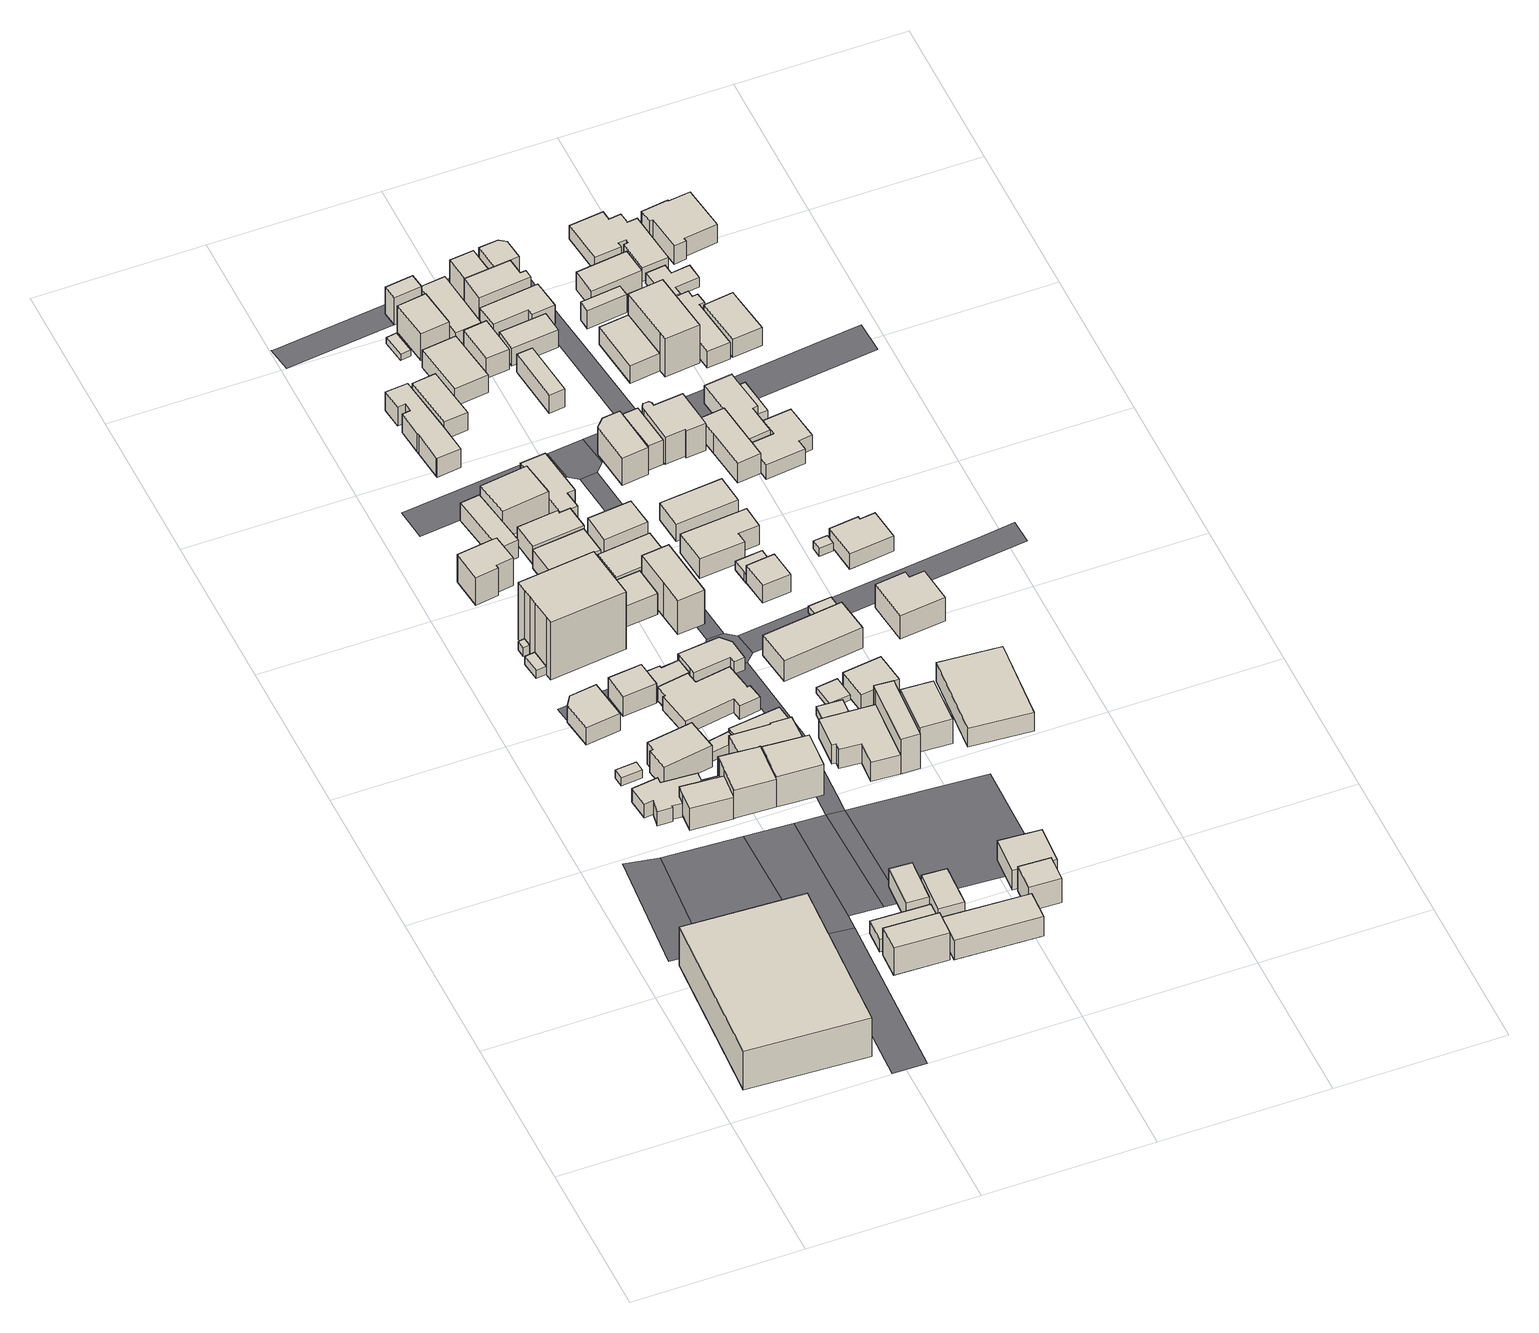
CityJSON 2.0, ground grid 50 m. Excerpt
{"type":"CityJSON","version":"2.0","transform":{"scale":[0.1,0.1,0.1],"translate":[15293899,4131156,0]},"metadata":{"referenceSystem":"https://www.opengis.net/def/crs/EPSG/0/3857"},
"CityObjects":{
"building1":{"type":"Building","attributes":{"measured_height":16.7,"year_of_construction":1991,"storeys_above_ground":3,"usage":"文教厚生施設","districts_and_zones_type":"近隣商業地域"},"geometry":[{"type":"Solid","lod":"1","boundaries":[[[[0,1,2,3]],[[0,3,4,5]],[[3,2,6,4]],[[2,1,7,6]],[[1,0,5,7]],[[5,4,6,7]]]]}]},
"building2":{"type":"Building","geometry":[{"type":"Solid","lod":"1","boundaries":[[[[8,9,10,11]],[[8,11,12,13]],[[11,10,14,12]],[[10,9,15,14]],[[9,8,13,15]],[[13,12,14,15]]]]}]},
"building3":{"type":"Building","attributes":{"measured_height":8,"storeys_above_ground":1,"usage":"住宅","districts_and_zones_type":"商業地域"},"geometry":[{"type":"Solid","lod":"1","boundaries":[[[[16,17,18,19,20,21,22,23,24,25,26,27,28,29]],[[16,29,30,31]],[[29,28,32,30]],[[28,27,33,32]],[[27,26,34,33]],[[26,25,35,34]],[[25,24,36,35]],[[24,23,37,36]],[[23,22,38,37]],[[22,21,39,38]],[[21,20,40,39]],[[20,19,41,40]],[[19,18,42,41]],[[18,17,43,42]],[[17,16,31,43]],[[31,30,32,33,34,35,36,37,38,39,40,41,42,43]]]]}]},
"building4":{"type":"Building","attributes":{"measured_height":6.6,"year_of_construction":2014,"storeys_above_ground":2,"usage":"住宅","districts_and_zones_type":"商業地域"},"geometry":[{"type":"Solid","lod":"1","boundaries":[[[[44,45,46,47,48]],[[44,48,49,50]],[[48,47,51,49]],[[47,46,52,51]],[[46,45,53,52]],[[45,44,50,53]],[[50,49,51,52,53]]]]}]},
"building5":{"type":"Building","attributes":{"measured_height":19.3,"storeys_above_ground":1,"usage":"店舗等併用共同住宅","districts_and_zones_type":"商業地域"},"geometry":[{"type":"Solid","lod":"1","boundaries":[[[[54,55,56,57]],[[54,57,58,59]],[[57,56,60,58]],[[56,55,61,60]],[[55,54,59,61]],[[59,58,60,61]]]]}]},
"building6":{"type":"Building","attributes":{"measured_height":8.7,"year_of_construction":1967,"storeys_above_ground":2,"usage":"住宅","districts_and_zones_type":"商業地域"},"geometry":[{"type":"Solid","lod":"1","boundaries":[[[[62,63,64,65,66]],[[62,66,67,68]],[[66,65,69,67]],[[65,64,70,69]],[[64,63,71,70]],[[63,62,68,71]],[[68,67,69,70,71]]]]}]},
"building7":{"type":"Building","attributes":{"measured_height":20.5},"geometry":[{"type":"Solid","lod":"1","boundaries":[[[[72,73,74,75]],[[72,75,76,77]],[[75,74,78,76]],[[74,73,79,78]],[[73,72,77,79]],[[77,76,78,79]]]]}]},
"building8":{"type":"Building","attributes":{"measured_height":9.5,"year_of_construction":1986,"storeys_above_ground":2,"usage":"住宅","districts_and_zones_type":"商業地域"},"geometry":[{"type":"Solid","lod":"1","boundaries":[[[[80,81,82,83,84,85]],[[80,85,86,87]],[[85,84,88,86]],[[84,83,89,88]],[[83,82,90,89]],[[82,81,91,90]],[[81,80,87,91]],[[87,86,88,89,90,91]]]]}]},
"building9":{"type":"Building","attributes":{"measured_height":12.6,"year_of_construction":1983,"storeys_above_ground":3,"usage":"文教厚生施設","districts_and_zones_type":"近隣商業地域"},"geometry":[{"type":"Solid","lod":"1","boundaries":[[[[92,93,94,95]],[[92,95,96,97]],[[95,94,98,96]],[[94,93,99,98]],[[93,92,97,99]],[[97,96,98,99]]]]}]},
"building10":{"type":"Building","attributes":{"measured_height":13.2,"year_of_construction":1984,"storeys_above_ground":3,"usage":"住宅","districts_and_zones_type":"商業地域"},"geometry":[{"type":"Solid","lod":"1","boundaries":[[[[100,101,102,103,104,105,106]],[[100,106,107,108]],[[106,105,109,107]],[[105,104,110,109]],[[104,103,111,110]],[[103,102,112,111]],[[102,101,113,112]],[[101,100,108,113]],[[108,107,109,110,111,112,113]]]]}]},
"building11":{"type":"Building","attributes":{"measured_height":6.9,"year_of_construction":1954,"storeys_above_ground":2,"usage":"商業施設","districts_and_zones_type":"近隣商業地域"},"geometry":[{"type":"Solid","lod":"1","boundaries":[[[[114,115,116,117]],[[114,117,118,119]],[[117,116,120,118]],[[116,115,121,120]],[[115,114,119,121]],[[119,118,120,121]]]]}]},
"building12":{"type":"Building","attributes":{"measured_height":10.8,"year_of_construction":1987,"storeys_above_ground":3,"usage":"業務施設","districts_and_zones_type":"商業地域"},"geometry":[{"type":"Solid","lod":"1","boundaries":[[[[122,123,124,125,126,127,128,129,130,131]],[[122,131,132,133]],[[131,130,134,132]],[[130,129,135,134]],[[129,128,136,135]],[[128,127,137,136]],[[127,126,138,137]],[[126,125,139,138]],[[125,124,140,139]],[[124,123,141,140]],[[123,122,133,141]],[[133,132,134,135,136,137,138,139,140,141]]]]}]},
"building13":{"type":"Building","attributes":{"measured_height":8,"year_of_construction":2010,"storeys_above_ground":2,"usage":"住宅","districts_and_zones_type":"商業地域"},"geometry":[{"type":"Solid","lod":"1","boundaries":[[[[142,143,144,145]],[[142,145,146,147]],[[145,144,148,146]],[[144,143,149,148]],[[143,142,147,149]],[[147,146,148,149]]]]}]},
"building14":{"type":"Building","attributes":{"measured_height":22.8,"year_of_construction":2004,"storeys_above_ground":7,"usage":"店舗等併用共同住宅","districts_and_zones_type":"商業地域"},"geometry":[{"type":"Solid","lod":"1","boundaries":[[[[150,151,54,57,72,75,152,153]],[[150,153,154,155]],[[153,152,156,154]],[[152,75,157,156]],[[75,72,158,157]],[[72,57,159,158]],[[57,54,160,159]],[[54,151,161,160]],[[151,150,155,161]],[[155,154,156,157,158,159,160,161]]]]}]},
"building15":{"type":"Building","attributes":{"measured_height":4.5,"year_of_construction":1958,"storeys_above_ground":1,"usage":"住宅","districts_and_zones_type":"商業地域"},"geometry":[{"type":"Solid","lod":"1","boundaries":[[[[162,163,164,165,166]],[[162,166,167,168]],[[166,165,169,167]],[[165,164,170,169]],[[164,163,171,170]],[[163,162,168,171]],[[168,167,169,170,171]]]]}]},
"building16":{"type":"Building","attributes":{"measured_height":7,"year_of_construction":1968,"storeys_above_ground":2,"usage":"商業施設","districts_and_zones_type":"近隣商業地域"},"geometry":[{"type":"Solid","lod":"1","boundaries":[[[[172,173,174,175]],[[172,175,176,177]],[[175,174,178,176]],[[174,173,179,178]],[[173,172,177,179]],[[177,176,178,179]]]]}]},
"building17":{"type":"Building","attributes":{"measured_height":8.3,"year_of_construction":1982,"storeys_above_ground":2,"usage":"住宅","districts_and_zones_type":"商業地域"},"geometry":[{"type":"Solid","lod":"1","boundaries":[[[[180,181,182,183,184,185]],[[180,185,186,187]],[[185,184,188,186]],[[184,183,189,188]],[[183,182,190,189]],[[182,181,191,190]],[[181,180,187,191]],[[187,186,188,189,190,191]]]]}]},
"building18":{"type":"Building","attributes":{"measured_height":4.1,"year_of_construction":1963,"storeys_above_ground":1,"usage":"住宅","districts_and_zones_type":"商業地域"},"geometry":[{"type":"Solid","lod":"1","boundaries":[[[[192,193,194,195,196,197,198,199]],[[192,199,200,201]],[[199,198,202,200]],[[198,197,203,202]],[[197,196,204,203]],[[196,195,205,204]],[[195,194,206,205]],[[194,193,207,206]],[[193,192,201,207]],[[201,200,202,203,204,205,206,207]]]]}]},
"building19":{"type":"Building","attributes":{"measured_height":11.6,"year_of_construction":1971,"storeys_above_ground":3,"usage":"店舗等併用住宅","districts_and_zones_type":"商業地域"},"geometry":[{"type":"Solid","lod":"1","boundaries":[[[[208,209,126,125]],[[208,125,210,211]],[[125,126,212,210]],[[126,209,213,212]],[[209,208,211,213]],[[211,210,212,213]]]]}]},
"building20":{"type":"Building","attributes":{"measured_height":8.2,"year_of_construction":2014,"storeys_above_ground":2,"usage":"住宅","districts_and_zones_type":"近隣商業地域"},"geometry":[{"type":"Solid","lod":"1","boundaries":[[[[214,215,216,217]],[[214,217,218,219]],[[217,216,220,218]],[[216,215,221,220]],[[215,214,219,221]],[[219,218,220,221]]]]}]},
"building21":{"type":"Building","attributes":{"measured_height":7},"geometry":[{"type":"Solid","lod":"1","boundaries":[[[[222,223,224,225,226,227,228,229]],[[222,229,230,231]],[[229,228,232,230]],[[228,227,233,232]],[[227,226,234,233]],[[226,225,235,234]],[[225,224,236,235]],[[224,223,237,236]],[[223,222,231,237]],[[231,230,232,233,234,235,236,237]]]]}]},
"building22":{"type":"Building","attributes":{"measured_height":8.6,"year_of_construction":1989,"storeys_above_ground":2,"usage":"住宅","districts_and_zones_type":"商業地域"},"geometry":[{"type":"Solid","lod":"1","boundaries":[[[[238,239,240,241,242,243,244,245,246,247,248,249]],[[238,249,250,251]],[[249,248,252,250]],[[248,247,253,252]],[[247,246,254,253]],[[246,245,255,254]],[[245,244,256,255]],[[244,243,257,256]],[[243,242,258,257]],[[242,241,259,258]],[[241,240,260,259]],[[240,239,261,260]],[[239,238,251,261]],[[251,250,252,253,254,255,256,257,258,259,260,261]]]]}]},
"building23":{"type":"Building","attributes":{"measured_height":7.5,"year_of_construction":1987,"storeys_above_ground":2,"usage":"住宅","districts_and_zones_type":"近隣商業地域"},"geometry":[{"type":"Solid","lod":"1","boundaries":[[[[262,263,264,265]],[[262,265,266,267]],[[265,264,268,266]],[[264,263,269,268]],[[263,262,267,269]],[[267,266,268,269]]]]}]},
"building24":{"type":"Building","attributes":{"measured_height":5.3,"year_of_construction":1990,"storeys_above_ground":1,"usage":"住宅","districts_and_zones_type":"商業地域"},"geometry":[{"type":"Solid","lod":"1","boundaries":[[[[270,271,272,273]],[[270,273,274,275]],[[273,272,276,274]],[[272,271,277,276]],[[271,270,275,277]],[[275,274,276,277]]]]}]},
"building25":{"type":"Building","attributes":{"measured_height":8,"year_of_construction":1966,"storeys_above_ground":2,"usage":"共同住宅","districts_and_zones_type":"商業地域"},"geometry":[{"type":"Solid","lod":"1","boundaries":[[[[278,279,280,281]],[[278,281,282,283]],[[281,280,284,282]],[[280,279,285,284]],[[279,278,283,285]],[[283,282,284,285]]]]}]},
"building26":{"type":"Building","attributes":{"measured_height":9.3},"geometry":[{"type":"Solid","lod":"1","boundaries":[[[[286,287,288,289,290,291,292,293,294,295,296,297]],[[286,297,298,299]],[[297,296,300,298]],[[296,295,301,300]],[[295,294,302,301]],[[294,293,303,302]],[[293,292,304,303]],[[292,291,305,304]],[[291,290,306,305]],[[290,289,307,306]],[[289,288,308,307]],[[288,287,309,308]],[[287,286,299,309]],[[299,298,300,301,302,303,304,305,306,307,308,309]]]]}]},
"building27":{"type":"Building","attributes":{"measured_height":10.6,"year_of_construction":1982,"storeys_above_ground":3,"usage":"住宅","districts_and_zones_type":"商業地域"},"geometry":[{"type":"Solid","lod":"1","boundaries":[[[[310,311,312,313]],[[310,313,314,315]],[[313,312,316,314]],[[312,311,317,316]],[[311,310,315,317]],[[315,314,316,317]]]]}]},
"building28":{"type":"Building","attributes":{"measured_height":10.5},"geometry":[{"type":"Solid","lod":"1","boundaries":[[[[318,319,320,321]],[[318,321,322,323]],[[321,320,324,322]],[[320,319,325,324]],[[319,318,323,325]],[[323,322,324,325]]]]}]},
"building29":{"type":"Building","attributes":{"measured_height":7.5,"year_of_construction":1950,"storeys_above_ground":2,"usage":"住宅","districts_and_zones_type":"商業地域"},"geometry":[{"type":"Solid","lod":"1","boundaries":[[[[326,327,328,329,330,331]],[[326,331,332,333]],[[331,330,334,332]],[[330,329,335,334]],[[329,328,336,335]],[[328,327,337,336]],[[327,326,333,337]],[[333,332,334,335,336,337]]]]}]},
"building30":{"type":"Building","attributes":{"measured_height":5.2,"year_of_construction":1949,"storeys_above_ground":1,"usage":"住宅","districts_and_zones_type":"商業地域"},"geometry":[{"type":"Solid","lod":"1","boundaries":[[[[338,339,340,341,342,343,344,345,346]],[[338,346,347,348]],[[346,345,349,347]],[[345,344,350,349]],[[344,343,351,350]],[[343,342,352,351]],[[342,341,353,352]],[[341,340,354,353]],[[340,339,355,354]],[[339,338,348,355]],[[348,347,349,350,351,352,353,354,355]]]]}]},
"building31":{"type":"Building","attributes":{"measured_height":7.9,"year_of_construction":2014,"storeys_above_ground":2,"usage":"住宅","districts_and_zones_type":"商業地域"},"geometry":[{"type":"Solid","lod":"1","boundaries":[[[[356,357,358,359]],[[356,359,360,361]],[[359,358,362,360]],[[358,357,363,362]],[[357,356,361,363]],[[361,360,362,363]]]]}]},
"building32":{"type":"Building","attributes":{"measured_height":12.8,"year_of_construction":1988,"storeys_above_ground":4,"usage":"共同住宅","districts_and_zones_type":"商業地域"},"geometry":[{"type":"Solid","lod":"1","boundaries":[[[[364,365,366,367,368]],[[364,368,369,370]],[[368,367,371,369]],[[367,366,372,371]],[[366,365,373,372]],[[365,364,370,373]],[[370,369,371,372,373]]]]}]},
"building33":{"type":"Building","attributes":{"measured_height":6.9,"year_of_construction":1952,"storeys_above_ground":2,"usage":"住宅","districts_and_zones_type":"商業地域"},"geometry":[{"type":"Solid","lod":"1","boundaries":[[[[374,375,376,377]],[[374,377,378,379]],[[377,376,380,378]],[[376,375,381,380]],[[375,374,379,381]],[[379,378,380,381]]]]}]},
"building34":{"type":"Building","attributes":{"measured_height":8.4},"geometry":[{"type":"Solid","lod":"1","boundaries":[[[[382,383,384,385,386,387]],[[382,387,388,389]],[[387,386,390,388]],[[386,385,391,390]],[[385,384,392,391]],[[384,383,393,392]],[[383,382,389,393]],[[389,388,390,391,392,393]]]]}]},
"building35":{"type":"Building","attributes":{"measured_height":8.5},"geometry":[{"type":"Solid","lod":"1","boundaries":[[[[394,395,396,397,398,399,400,401]],[[394,401,402,403]],[[401,400,404,402]],[[400,399,405,404]],[[399,398,406,405]],[[398,397,407,406]],[[397,396,408,407]],[[396,395,409,408]],[[395,394,403,409]],[[403,402,404,405,406,407,408,409]]]]}]},
"building36":{"type":"Building","attributes":{"measured_height":12.1,"year_of_construction":1990,"storeys_above_ground":4,"usage":"住宅","districts_and_zones_type":"商業地域"},"geometry":[{"type":"Solid","lod":"1","boundaries":[[[[410,411,412,413]],[[410,413,414,415]],[[413,412,416,414]],[[412,411,417,416]],[[411,410,415,417]],[[415,414,416,417]]]]}]},
"building37":{"type":"Building","attributes":{"measured_height":4,"storeys_above_ground":1,"usage":"住宅","districts_and_zones_type":"商業地域"},"geometry":[{"type":"Solid","lod":"1","boundaries":[[[[418,419,420,421]],[[418,421,422,423]],[[421,420,424,422]],[[420,419,425,424]],[[419,418,423,425]],[[423,422,424,425]]]]}]},
"building38":{"type":"Building","attributes":{"measured_height":3.3,"year_of_construction":2017,"storeys_above_ground":1,"usage":"住宅","districts_and_zones_type":"商業地域"},"geometry":[{"type":"Solid","lod":"1","boundaries":[[[[426,427,428,429]],[[426,429,430,431]],[[429,428,432,430]],[[428,427,433,432]],[[427,426,431,433]],[[431,430,432,433]]]]}]},
"building39":{"type":"Building","attributes":{"measured_height":9.2,"year_of_construction":1994,"storeys_above_ground":3,"usage":"住宅","districts_and_zones_type":"近隣商業地域"},"geometry":[{"type":"Solid","lod":"1","boundaries":[[[[434,435,436,437]],[[434,437,438,439]],[[437,436,440,438]],[[436,435,441,440]],[[435,434,439,441]],[[439,438,440,441]]]]}]},
"building40":{"type":"Building","attributes":{"measured_height":8.3,"year_of_construction":1957,"storeys_above_ground":2,"usage":"店舗等併用住宅","districts_and_zones_type":"近隣商業地域"},"geometry":[{"type":"Solid","lod":"1","boundaries":[[[[442,443,444,445]],[[442,445,446,447]],[[445,444,448,446]],[[444,443,449,448]],[[443,442,447,449]],[[447,446,448,449]]]]}]},
"building41":{"type":"Building","attributes":{"measured_height":8.5,"year_of_construction":2013,"storeys_above_ground":2,"usage":"住宅","districts_and_zones_type":"商業地域"},"geometry":[{"type":"Solid","lod":"1","boundaries":[[[[450,451,452,453]],[[450,453,454,455]],[[453,452,456,454]],[[452,451,457,456]],[[451,450,455,457]],[[455,454,456,457]]]]}]},
"building42":{"type":"Building","attributes":{"measured_height":2.9},"geometry":[{"type":"Solid","lod":"1","boundaries":[[[[458,459,460,461]],[[458,461,462,463]],[[461,460,464,462]],[[460,459,465,464]],[[459,458,463,465]],[[463,462,464,465]]]]}]},
"building43":{"type":"Building","attributes":{"measured_height":10},"geometry":[{"type":"Solid","lod":"1","boundaries":[[[[466,467,468,469]],[[466,469,470,471]],[[469,468,472,470]],[[468,467,473,472]],[[467,466,471,473]],[[471,470,472,473]]]]}]},
"building44":{"type":"Building","attributes":{"measured_height":13.1,"year_of_construction":1997,"storeys_above_ground":3,"usage":"住宅","districts_and_zones_type":"商業地域"},"geometry":[{"type":"Solid","lod":"1","boundaries":[[[[474,475,395,394,476]],[[474,476,477,478]],[[476,394,479,477]],[[394,395,480,479]],[[395,475,481,480]],[[475,474,478,481]],[[478,477,479,480,481]]]]}]},
"building45":{"type":"Building","attributes":{"measured_height":10.4},"geometry":[{"type":"Solid","lod":"1","boundaries":[[[[482,483,484,485]],[[482,485,486,487]],[[485,484,488,486]],[[484,483,489,488]],[[483,482,487,489]],[[487,486,488,489]]]]}]},
"building46":{"type":"Building","attributes":{"measured_height":8.9},"geometry":[{"type":"Solid","lod":"1","boundaries":[[[[490,491,492,493]],[[490,493,494,495]],[[493,492,496,494]],[[492,491,497,496]],[[491,490,495,497]],[[495,494,496,497]]]]}]},
"building47":{"type":"Building","attributes":{"measured_height":6.3,"year_of_construction":2017,"storeys_above_ground":2,"usage":"住宅","districts_and_zones_type":"商業地域"},"geometry":[{"type":"Solid","lod":"1","boundaries":[[[[498,499,500,501]],[[498,501,502,503]],[[501,500,504,502]],[[500,499,505,504]],[[499,498,503,505]],[[503,502,504,505]]]]}]},
"building48":{"type":"Building","attributes":{"measured_height":8},"geometry":[{"type":"Solid","lod":"1","boundaries":[[[[506,507,508,509]],[[506,509,510,511]],[[509,508,512,510]],[[508,507,513,512]],[[507,506,511,513]],[[511,510,512,513]]]]}]},
"building49":{"type":"Building","attributes":{"measured_height":9.9,"year_of_construction":1994,"storeys_above_ground":3,"usage":"住宅","districts_and_zones_type":"商業地域"},"geometry":[{"type":"Solid","lod":"1","boundaries":[[[[514,515,516,517]],[[514,517,518,519]],[[517,516,520,518]],[[516,515,521,520]],[[515,514,519,521]],[[519,518,520,521]]]]}]},
"building50":{"type":"Building","attributes":{"measured_height":8.4,"year_of_construction":1971,"storeys_above_ground":2,"usage":"住宅","districts_and_zones_type":"商業地域"},"geometry":[{"type":"Solid","lod":"1","boundaries":[[[[522,523,524,525,526,527]],[[522,527,528,529]],[[527,526,530,528]],[[526,525,531,530]],[[525,524,532,531]],[[524,523,533,532]],[[523,522,529,533]],[[529,528,530,531,532,533]]]]}]},
"building51":{"type":"Building","attributes":{"measured_height":7.7},"geometry":[{"type":"Solid","lod":"1","boundaries":[[[[534,535,536,537]],[[534,537,538,539]],[[537,536,540,538]],[[536,535,541,540]],[[535,534,539,541]],[[539,538,540,541]]]]}]},
"building52":{"type":"Building","attributes":{"measured_height":7.2,"year_of_construction":1964,"storeys_above_ground":2,"usage":"住宅","districts_and_zones_type":"商業地域"},"geometry":[{"type":"Solid","lod":"1","boundaries":[[[[542,543,544,545,546]],[[542,546,547,548]],[[546,545,549,547]],[[545,544,550,549]],[[544,543,551,550]],[[543,542,548,551]],[[548,547,549,550,551]]]]}]},
"building53":{"type":"Building","attributes":{"measured_height":12.3},"geometry":[{"type":"Solid","lod":"1","boundaries":[[[[552,553,554,555,556]],[[552,556,557,558]],[[556,555,559,557]],[[555,554,560,559]],[[554,553,561,560]],[[553,552,558,561]],[[558,557,559,560,561]]]]}]},
"building54":{"type":"Building","attributes":{"measured_height":3.6,"storeys_above_ground":1,"usage":"住宅","districts_and_zones_type":"商業地域"},"geometry":[{"type":"Solid","lod":"1","boundaries":[[[[562,563,564,565,566]],[[562,566,567,568]],[[566,565,569,567]],[[565,564,570,569]],[[564,563,571,570]],[[563,562,568,571]],[[568,567,569,570,571]]]]}]},
"building55":{"type":"Building","attributes":{"measured_height":7.5},"geometry":[{"type":"Solid","lod":"1","boundaries":[[[[572,573,574,575]],[[572,575,576,577]],[[575,574,578,576]],[[574,573,579,578]],[[573,572,577,579]],[[577,576,578,579]]]]}]},
"building56":{"type":"Building","attributes":{"measured_height":7.1},"geometry":[{"type":"Solid","lod":"1","boundaries":[[[[580,581,582,583]],[[580,583,584,585]],[[583,582,586,584]],[[582,581,587,586]],[[581,580,585,587]],[[585,584,586,587]]]]}]},
"building57":{"type":"Building","attributes":{"measured_height":3.2,"storeys_above_ground":1,"usage":"住宅","districts_and_zones_type":"商業地域"},"geometry":[{"type":"Solid","lod":"1","boundaries":[[[[588,589,590,591]],[[588,591,592,593]],[[591,590,594,592]],[[590,589,595,594]],[[589,588,593,595]],[[593,592,594,595]]]]}]},
"building58":{"type":"Building","attributes":{"measured_height":10.3,"year_of_construction":2010,"storeys_above_ground":2,"usage":"住宅","districts_and_zones_type":"商業地域"},"geometry":[{"type":"Solid","lod":"1","boundaries":[[[[596,597,598,599]],[[596,599,600,601]],[[599,598,602,600]],[[598,597,603,602]],[[597,596,601,603]],[[601,600,602,603]]]]}]},
"building59":{"type":"Building","attributes":{"measured_height":6.8,"year_of_construction":1968,"storeys_above_ground":2,"usage":"住宅","districts_and_zones_type":"商業地域"},"geometry":[{"type":"Solid","lod":"1","boundaries":[[[[604,605,606,607]],[[604,607,608,609]],[[607,606,610,608]],[[606,605,611,610]],[[605,604,609,611]],[[609,608,610,611]]]]}]},
"building60":{"type":"Building","attributes":{"measured_height":11.6,"year_of_construction":2015,"storeys_above_ground":3,"usage":"住宅","districts_and_zones_type":"商業地域"},"geometry":[{"type":"Solid","lod":"1","boundaries":[[[[612,613,614,615]],[[612,615,616,617]],[[615,614,618,616]],[[614,613,619,618]],[[613,612,617,619]],[[617,616,618,619]]]]}]},
"building61":{"type":"Building","attributes":{"measured_height":8},"geometry":[{"type":"Solid","lod":"1","boundaries":[[[[620,621,622,623,624,625]],[[620,625,626,627]],[[625,624,628,626]],[[624,623,629,628]],[[623,622,630,629]],[[622,621,631,630]],[[621,620,627,631]],[[627,626,628,629,630,631]]]]}]},
"building62":{"type":"Building","attributes":{"measured_height":12.7,"year_of_construction":1977,"storeys_above_ground":3,"usage":"店舗等併用住宅","districts_and_zones_type":"商業地域"},"geometry":[{"type":"Solid","lod":"1","boundaries":[[[[632,633,634,635,636,637]],[[632,637,638,639]],[[637,636,640,638]],[[636,635,641,640]],[[635,634,642,641]],[[634,633,643,642]],[[633,632,639,643]],[[639,638,640,641,642,643]]]]}]},
"building63":{"type":"Building","attributes":{"measured_height":10.2,"year_of_construction":1992,"storeys_above_ground":3,"usage":"商業施設","districts_and_zones_type":"商業地域"},"geometry":[{"type":"Solid","lod":"1","boundaries":[[[[644,645,646,647,648,649,650,651,652,653,654,655]],[[644,655,656,657]],[[655,654,658,656]],[[654,653,659,658]],[[653,652,660,659]],[[652,651,661,660]],[[651,650,662,661]],[[650,649,663,662]],[[649,648,664,663]],[[648,647,665,664]],[[647,646,666,665]],[[646,645,667,666]],[[645,644,657,667]],[[657,656,658,659,660,661,662,663,664,665,666,667]]]]}]},
"building64":{"type":"Building","attributes":{"measured_height":7.4,"year_of_construction":1975,"storeys_above_ground":2,"usage":"業務施設","districts_and_zones_type":"商業地域"},"geometry":[{"type":"Solid","lod":"1","boundaries":[[[[668,669,670,671]],[[668,671,672,673]],[[671,670,674,672]],[[670,669,675,674]],[[669,668,673,675]],[[673,672,674,675]]]]}]},
"building65":{"type":"Building","attributes":{"measured_height":11.6,"year_of_construction":2015,"storeys_above_ground":3,"usage":"住宅","districts_and_zones_type":"商業地域"},"geometry":[{"type":"Solid","lod":"1","boundaries":[[[[676,677,678,679,680]],[[676,680,681,682]],[[680,679,683,681]],[[679,678,684,683]],[[678,677,685,684]],[[677,676,682,685]],[[682,681,683,684,685]]]]}]},
"building66":{"type":"Building","attributes":{"measured_height":3.1,"year_of_construction":1992,"storeys_above_ground":1,"usage":"文教厚生施設","districts_and_zones_type":"商業地域"},"geometry":[{"type":"Solid","lod":"1","boundaries":[[[[686,687,688,689]],[[686,689,690,691]],[[689,688,692,690]],[[688,687,693,692]],[[687,686,691,693]],[[691,690,692,693]]]]}]},
"building67":{"type":"Building","attributes":{"measured_height":8.9,"year_of_construction":2009,"storeys_above_ground":3,"usage":"共同住宅","districts_and_zones_type":"商業地域"},"geometry":[{"type":"Solid","lod":"1","boundaries":[[[[694,695,696,697,698,699]],[[694,699,700,701]],[[699,698,702,700]],[[698,697,703,702]],[[697,696,704,703]],[[696,695,705,704]],[[695,694,701,705]],[[701,700,702,703,704,705]]]]}]},
"building68":{"type":"Building","attributes":{"measured_height":8,"storeys_above_ground":1,"usage":"住宅","districts_and_zones_type":"商業地域"},"geometry":[{"type":"Solid","lod":"1","boundaries":[[[[706,707,708,709,710,711,712]],[[706,712,713,714]],[[712,711,715,713]],[[711,710,716,715]],[[710,709,717,716]],[[709,708,718,717]],[[708,707,719,718]],[[707,706,714,719]],[[714,713,715,716,717,718,719]]]]}]},
"building69":{"type":"Building","attributes":{"measured_height":6.8,"year_of_construction":1991,"storeys_above_ground":2,"usage":"住宅","districts_and_zones_type":"商業地域"},"geometry":[{"type":"Solid","lod":"1","boundaries":[[[[720,721,722,723]],[[720,723,724,725]],[[723,722,726,724]],[[722,721,727,726]],[[721,720,725,727]],[[725,724,726,727]]]]}]},
"building70":{"type":"Building","attributes":{"measured_height":6.9},"geometry":[{"type":"Solid","lod":"1","boundaries":[[[[728,729,730,731,732,733,734]],[[728,734,735,736]],[[734,733,737,735]],[[733,732,738,737]],[[732,731,739,738]],[[731,730,740,739]],[[730,729,741,740]],[[729,728,736,741]],[[736,735,737,738,739,740,741]]]]}]},
"building71":{"type":"Building","attributes":{"measured_height":6.8,"year_of_construction":1971,"storeys_above_ground":3,"usage":"住宅","districts_and_zones_type":"商業地域"},"geometry":[{"type":"Solid","lod":"1","boundaries":[[[[742,743,744,745]],[[742,745,746,747]],[[745,744,748,746]],[[744,743,749,748]],[[743,742,747,749]],[[747,746,748,749]]]]}]},
"building72":{"type":"Building","attributes":{"measured_height":8.8},"geometry":[{"type":"Solid","lod":"1","boundaries":[[[[750,751,752,753,706,712,754,755]],[[750,755,756,757]],[[755,754,758,756]],[[754,712,759,758]],[[712,706,760,759]],[[706,753,761,760]],[[753,752,762,761]],[[752,751,763,762]],[[751,750,757,763]],[[757,756,758,759,760,761,762,763]]]]}]},
"building73":{"type":"Building","attributes":{"measured_height":8.2},"geometry":[{"type":"Solid","lod":"1","boundaries":[[[[764,765,766,767,768,769,770,771,772]],[[764,772,773,774]],[[772,771,775,773]],[[771,770,776,775]],[[770,769,777,776]],[[769,768,778,777]],[[768,767,779,778]],[[767,766,780,779]],[[766,765,781,780]],[[765,764,774,781]],[[774,773,775,776,777,778,779,780,781]]]]}]},
"building74":{"type":"Building","attributes":{"measured_height":14.9,"year_of_construction":1978,"storeys_above_ground":4,"usage":"商業系複合施設","districts_and_zones_type":"商業地域"},"geometry":[{"type":"Solid","lod":"1","boundaries":[[[[782,783,784,785,786]],[[782,786,787,788]],[[786,785,789,787]],[[785,784,790,789]],[[784,783,791,790]],[[783,782,788,791]],[[788,787,789,790,791]]]]}]},
"building75":{"type":"Building","attributes":{"measured_height":6.8},"geometry":[{"type":"Solid","lod":"1","boundaries":[[[[792,793,794,795]],[[792,795,796,797]],[[795,794,798,796]],[[794,793,799,798]],[[793,792,797,799]],[[797,796,798,799]]]]}]},
"building76":{"type":"Building","attributes":{"measured_height":7.1,"storeys_above_ground":1,"usage":"住宅","districts_and_zones_type":"商業地域"},"geometry":[{"type":"Solid","lod":"1","boundaries":[[[[800,801,802,803,804]],[[800,804,805,806]],[[804,803,807,805]],[[803,802,808,807]],[[802,801,809,808]],[[801,800,806,809]],[[806,805,807,808,809]]]]}]},
"building77":{"type":"Building","attributes":{"measured_height":13.5,"year_of_construction":1950,"storeys_above_ground":2,"usage":"住宅","districts_and_zones_type":"商業地域"},"geometry":[{"type":"Solid","lod":"1","boundaries":[[[[810,811,812,813,814,815,816,817,818,819]],[[810,819,820,821]],[[819,818,822,820]],[[818,817,823,822]],[[817,816,824,823]],[[816,815,825,824]],[[815,814,826,825]],[[814,813,827,826]],[[813,812,828,827]],[[812,811,829,828]],[[811,810,821,829]],[[821,820,822,823,824,825,826,827,828,829]]]]}]},
"building78":{"type":"Building","attributes":{"measured_height":6.9,"year_of_construction":1973,"storeys_above_ground":2,"usage":"住宅","districts_and_zones_type":"商業地域"},"geometry":[{"type":"Solid","lod":"1","boundaries":[[[[830,831,832,833,834,835,836,837,838,839,840,841,842,843]],[[830,843,844,845]],[[843,842,846,844]],[[842,841,847,846]],[[841,840,848,847]],[[840,839,849,848]],[[839,838,850,849]],[[838,837,851,850]],[[837,836,852,851]],[[836,835,853,852]],[[835,834,854,853]],[[834,833,855,854]],[[833,832,856,855]],[[832,831,857,856]],[[831,830,845,857]],[[845,844,846,847,848,849,850,851,852,853,854,855,856,857]]]]}]},
"building79":{"type":"Building","attributes":{"measured_height":4.9},"geometry":[{"type":"Solid","lod":"1","boundaries":[[[[858,859,860,861,862,863,864,865]],[[858,865,866,867]],[[865,864,868,866]],[[864,863,869,868]],[[863,862,870,869]],[[862,861,871,870]],[[861,860,872,871]],[[860,859,873,872]],[[859,858,867,873]],[[867,866,868,869,870,871,872,873]]]]}]},
"building80":{"type":"Building","attributes":{"measured_height":7.4,"year_of_construction":1969,"storeys_above_ground":2,"usage":"店舗等併用住宅","districts_and_zones_type":"商業地域"},"geometry":[{"type":"Solid","lod":"1","boundaries":[[[[874,875,876,877,878]],[[874,878,879,880]],[[878,877,881,879]],[[877,876,882,881]],[[876,875,883,882]],[[875,874,880,883]],[[880,879,881,882,883]]]]}]},
"building81":{"type":"Building","attributes":{"measured_height":7.9,"year_of_construction":2005,"storeys_above_ground":2,"usage":"住宅","districts_and_zones_type":"商業地域"},"geometry":[{"type":"Solid","lod":"1","boundaries":[[[[884,885,886,887,888,889,890,891,892,893]],[[884,893,894,895]],[[893,892,896,894]],[[892,891,897,896]],[[891,890,898,897]],[[890,889,899,898]],[[889,888,900,899]],[[888,887,901,900]],[[887,886,902,901]],[[886,885,903,902]],[[885,884,895,903]],[[895,894,896,897,898,899,900,901,902,903]]]]}]},
"road1":{"type":"Road","geometry":[{"type":"MultiSurface","lod":"1","boundaries":[[[904,905,906,907]]]}]},
"road2":{"type":"Road","geometry":[{"type":"MultiSurface","lod":"1","boundaries":[[[908,904,907,909,910]]]}]},
"road3":{"type":"Road","geometry":[{"type":"MultiSurface","lod":"1","boundaries":[[[911,912,913,914,915,916,917,918]]]}]},
"road4":{"type":"Road","geometry":[{"type":"MultiSurface","lod":"1","boundaries":[[[919,908,910,912,911,920]]]}]},
"road5":{"type":"Road","geometry":[{"type":"MultiSurface","lod":"1","boundaries":[[[921,919,920,922]]]}]},
"road6":{"type":"Road","geometry":[{"type":"MultiSurface","lod":"1","boundaries":[[[923,924,925,926,927]]]}]},
"road7":{"type":"Road","geometry":[{"type":"MultiSurface","lod":"1","boundaries":[[[928,921,922,929]]]}]},
"road8":{"type":"Road","geometry":[{"type":"MultiSurface","lod":"1","boundaries":[[[930,931,932,933]]]}]},
"road9":{"type":"Road","geometry":[{"type":"MultiSurface","lod":"1","boundaries":[[[934,935,936,937,938,921,928,939]]]}]},
"road10":{"type":"Road","geometry":[{"type":"MultiSurface","lod":"1","boundaries":[[[940,928,929,941]]]}]},
"road11":{"type":"Road","geometry":[{"type":"MultiSurface","lod":"1","boundaries":[[[942,943,944,924,923,936,935,945]]]}]},
"road12":{"type":"Road","geometry":[{"type":"MultiSurface","lod":"1","boundaries":[[[943,946,947,944]]]}]},
"road13":{"type":"Road","geometry":[{"type":"MultiSurface","lod":"1","boundaries":[[[948,949,950,951,952,953]]]}]},
"road14":{"type":"Road","geometry":[{"type":"MultiSurface","lod":"1","boundaries":[[[954,955,931,930,947,946]]]}]},
"road15":{"type":"Road","geometry":[{"type":"MultiSurface","lod":"1","boundaries":[[[956,957,955,954]]]}]},
"road16":{"type":"Road","geometry":[{"type":"MultiSurface","lod":"1","boundaries":[[[958,959,960,957,956,961]]]}]},
"road17":{"type":"Road","geometry":[{"type":"MultiSurface","lod":"1","boundaries":[[[962,963,964,960,959,965]]]}]},
"road18":{"type":"Road","geometry":[{"type":"MultiSurface","lod":"1","boundaries":[[[966,967,968,942,945,969]]]}]},
"road19":{"type":"Road","geometry":[{"type":"MultiSurface","lod":"1","boundaries":[[[970,971,972,958,961]]]}]}
},
"vertices":[
[436,510,64],[412,24,64],[54,42,64],[79,528,64],[79,528,208],[436,510,208],[54,42,208],[412,24,208],
[260,1198,64],[197,1192,64],[194,1226,64],[257,1231,64],[257,1231,94],[260,1198,94],[194,1226,94],[197,1192,94],
[276,1118,64],[380,1112,64],[379,1084,64],[428,1081,64],[425,1042,64],[302,1051,64],[300,1025,64],[271,1027,64],[271,1020,64],[227,1021,64],[233,1064,64],[207,1061,64],[200,1127,64],[277,1137,64],[277,1137,115],[276,1118,115],[200,1127,115],[207,1061,115],[233,1064,115],[227,1021,115],[271,1020,115],[271,1027,115],[300,1025,115],[302,1051,115],[425,1042,115],[428,1081,115],[379,1084,115],[380,1112,115],
[275,1382,62],[173,1368,62],[160,1464,62],[179,1494,62],[259,1505,62],[259,1505,125],[275,1382,125],[179,1494,125],[160,1464,125],[173,1368,125],
[177,1646,63],[147,1642,63],[140,1702,63],[170,1706,63],[170,1706,93],[177,1646,93],[140,1702,93],[147,1642,93],
[425,1042,71],[418,959,71],[296,966,71],[300,1025,71],[302,1051,71],[302,1051,152],[425,1042,152],[300,1025,152],[296,966,152],[418,959,152],
[167,1733,63],[148,1730,63],[145,1758,63],[164,1760,63],[164,1760,95],[167,1733,95],[145,1758,95],[148,1730,95],
[442,1160,67],[296,1136,67],[284,1206,67],[295,1208,67],[290,1237,67],[426,1259,67],[426,1259,147],[442,1160,147],[290,1237,147],[295,1208,147],[284,1206,147],[296,1136,147],
[739,339,74],[735,260,74],[577,266,74],[580,345,74],[580,345,175],[739,339,175],[577,266,175],[735,260,175],
[226,1979,64],[173,1971,64],[175,1960,64],[107,1950,64],[96,2048,64],[202,2063,64],[214,2064,64],[214,2064,167],[226,1979,167],[202,2063,167],[96,2048,167],[107,1950,167],[175,1960,167],[173,1971,167],
[751,426,74],[749,354,74],[577,359,74],[580,432,74],[580,432,120],[751,426,120],[577,359,120],[749,354,120],
[449,1087,75],[539,1080,75],[545,1080,75],[544,1069,75],[536,952,75],[418,958,75],[418,959,75],[425,1042,75],[428,1081,75],[428,1088,75],[428,1088,179],[449,1087,179],[428,1081,179],[425,1042,179],[418,959,179],[418,958,179],[536,952,179],[544,1069,179],[545,1080,179],[539,1080,179],
[401,1435,65],[302,1423,65],[293,1504,65],[392,1515,65],[392,1515,138],[401,1435,138],[293,1504,138],[302,1423,138],
[406,1650,63],[180,1623,63],[160,1792,63],[386,1819,63],[386,1819,277],[406,1650,277],[160,1792,277],[164,1760,277],[167,1733,277],[170,1706,277],[177,1646,277],[180,1623,277],
[524,1186,75],[498,1181,75],[444,1171,75],[437,1211,75],[516,1226,75],[516,1226,108],[524,1186,108],[437,1211,108],[444,1171,108],[498,1181,108],
[757,563,75],[748,430,75],[684,433,75],[692,567,75],[692,567,144],[757,563,144],[684,433,144],[748,430,144],
[249,2254,66],[266,2144,66],[277,2067,66],[219,2058,66],[190,2251,66],[249,2259,66],[249,2259,131],[249,2254,131],[190,2251,131],[219,2058,131],[277,2067,131],[266,2144,131],
[451,1519,68],[504,1527,68],[511,1473,68],[456,1464,68],[458,1456,68],[404,1448,68],[395,1521,68],[449,1527,68],[449,1527,98],[451,1519,98],[395,1521,98],[404,1448,98],[458,1456,98],[456,1464,98],[511,1473,98],[504,1527,98],
[676,1060,75],[668,945,75],[544,1069,188],[676,1060,188],[536,952,188],[668,945,188],
[832,507,75],[826,376,75],[753,380,75],[760,511,75],[760,511,145],[832,507,145],[753,380,145],[826,376,145],
[676,1179,78],[673,1088,78],[547,1092,78],[548,1108,78],[496,1110,78],[498,1181,78],[616,1177,78],[616,1181,78],[616,1181,143],[676,1179,143],[616,1177,143],[498,1181,143],[496,1110,143],[548,1108,143],[547,1092,143],[673,1088,143],
[504,1416,70],[608,1433,70],[622,1347,70],[630,1348,70],[638,1300,70],[576,1289,70],[571,1319,70],[422,1294,70],[404,1400,70],[412,1401,70],[405,1438,70],[498,1454,70],[498,1454,120],[504,1416,120],[405,1438,120],[412,1401,120],[404,1400,120],[422,1294,120],[571,1319,120],[576,1289,120],[638,1300,120],[630,1348,120],[622,1347,120],[608,1433,120],
[998,333,76],[994,243,76],[744,254,76],[748,345,76],[748,345,149],[998,333,149],[744,254,149],[994,243,149],
[679,1202,78],[528,1182,78],[521,1233,78],[673,1253,78],[673,1253,112],[679,1202,112],[521,1233,112],[528,1182,112],
[459,1944,65],[307,1926,65],[297,2016,65],[449,2033,65],[449,2033,136],[459,1944,136],[297,2016,136],[307,1926,136],
[257,2527,66],[268,2428,66],[197,2420,66],[196,2423,66],[186,2518,66],[185,2527,66],[177,2606,66],[201,2609,66],[198,2636,66],[175,2633,66],[168,2698,66],[234,2704,66],[234,2704,136],[257,2527,136],[168,2698,136],[175,2633,136],[198,2636,136],[201,2609,136],[177,2606,136],[185,2527,136],[186,2518,136],[196,2423,136],[197,2420,136],[268,2428,136],
[405,2164,67],[266,2144,67],[249,2254,67],[389,2274,67],[389,2274,169],[405,2164,169],[249,2254,169],[266,2144,169],
[530,1731,67],[408,1718,67],[398,1813,67],[520,1826,67],[520,1826,145],[530,1731,145],[398,1813,145],[408,1718,145],
[414,2114,68],[446,2118,68],[455,2045,68],[301,2027,68],[292,2109,68],[413,2124,68],[413,2124,134],[414,2114,134],[292,2109,134],[301,2027,134],[455,2045,134],[446,2118,134],
[652,1518,71],[659,1451,71],[627,1447,71],[625,1467,71],[514,1452,71],[511,1473,71],[504,1527,71],[503,1533,71],[626,1547,71],[626,1547,116],[652,1518,116],[503,1533,116],[504,1527,116],[511,1473,116],[514,1452,116],[625,1467,116],[627,1447,116],[659,1451,116],
[338,2547,67],[268,2538,67],[246,2702,67],[316,2711,67],[316,2711,133],[338,2547,133],[246,2702,133],[268,2538,133],
[628,1647,71],[548,1638,71],[539,1715,71],[526,1828,71],[607,1837,71],[607,1837,197],[628,1647,197],[526,1828,197],[539,1715,197],[548,1638,197],
[614,1858,68],[459,1839,68],[447,1936,68],[603,1955,68],[603,1955,132],[614,1858,132],[447,1936,132],[459,1839,132],
[488,2183,65],[464,2180,65],[471,2125,65],[421,2118,65],[395,2329,65],[469,2337,65],[469,2337,125],[488,2183,125],[395,2329,125],[421,2118,125],[471,2125,125],[464,2180,125],
[894,1131,77],[882,935,77],[799,940,77],[804,1012,77],[741,1016,77],[743,1038,77],[731,1039,77],[737,1140,77],[737,1140,148],[894,1131,148],[731,1039,148],[743,1038,148],[741,1016,148],[804,1012,148],[799,940,148],[882,935,148],
[602,1965,68],[472,1950,68],[463,2040,68],[592,2054,68],[592,2054,163],[602,1965,163],[463,2040,163],[472,1950,163],
[306,2853,69],[275,2848,69],[265,2920,69],[296,2925,69],[296,2925,92],[306,2853,92],[265,2920,92],[275,2848,92],
[837,1216,79],[833,1147,79],[759,1151,79],[763,1220,79],[763,1220,109],[837,1216,109],[759,1151,109],[833,1147,109],
[1090,418,75],[1086,337,75],[993,341,75],[997,422,75],[997,422,166],[1090,418,166],[993,341,166],[1086,337,166],
[1116,539,74],[1109,423,74],[985,431,74],[992,548,74],[992,548,147],[1116,539,147],[985,431,147],[1109,423,147],
[441,2652,67],[340,2639,67],[318,2804,67],[419,2817,67],[419,2817,133],[441,2652,133],[318,2804,133],[340,2639,133],
[866,1232,80],[802,1224,80],[794,1292,80],[858,1300,80],[858,1300,100],[866,1232,100],[794,1292,100],[802,1224,100],
[410,2840,69],[324,2828,69],[308,2948,69],[394,2960,69],[394,2960,167],[410,2840,167],[308,2948,167],[324,2828,167],
[950,1140,77],[937,932,77],[895,1144,77],[895,1144,206],[950,1140,206],[894,1131,206],[882,935,206],[937,932,206],
[394,2987,68],[312,2976,68],[306,3022,68],[388,3033,68],[388,3033,168],[394,2987,168],[306,3022,168],[312,2976,168],
[972,1399,76],[735,1367,76],[721,1476,76],[958,1507,76],[958,1507,152],[972,1399,152],[721,1476,152],[735,1367,152],
[990,1198,79],[876,1183,79],[864,1277,79],[978,1292,79],[978,1292,142],[990,1198,142],[864,1277,142],[876,1183,142],
[525,2708,68],[456,2700,68],[442,2819,68],[511,2828,68],[511,2828,143],[525,2708,143],[442,2819,143],[456,2700,143],
[1059,1131,79],[1050,982,79],[958,987,79],[967,1136,79],[967,1136,170],[1059,1131,170],[958,987,170],[1050,982,170],
[874,1860,69],[812,1854,69],[816,1819,69],[682,1807,69],[672,1912,69],[868,1930,69],[868,1930,141],[874,1860,141],[672,1912,141],[682,1807,141],[816,1819,141],[812,1854,141],
[506,2851,68],[430,2843,68],[409,3035,68],[485,3044,68],[485,3044,116],[506,2851,116],[409,3035,116],[430,2843,116],
[880,1663,75],[796,1654,75],[786,1739,75],[865,1748,75],[870,1749,75],[870,1749,140],[880,1663,140],[865,1748,140],[786,1739,140],[796,1654,140],
[709,2212,66],[631,2202,66],[616,2333,66],[641,2359,66],[693,2365,66],[693,2365,167],[709,2212,167],[641,2359,167],[616,2333,167],[631,2202,167],
[865,1748,73],[786,1739,73],[784,1752,73],[779,1796,73],[859,1805,73],[859,1805,105],[865,1748,105],[779,1796,105],[784,1752,105],[786,1739,105],
[605,2525,67],[558,2519,67],[539,2692,67],[586,2697,67],[586,2697,134],[605,2525,134],[539,2692,134],[558,2519,134],
[864,1976,67],[680,1957,67],[671,2047,67],[855,2065,67],[855,2065,131],[864,1976,131],[671,2047,131],[680,1957,131],
[966,1527,77],[898,1520,77],[892,1574,77],[960,1582,77],[960,1582,100],[966,1527,100],[892,1574,100],[898,1520,100],
[759,2231,67],[714,2226,67],[698,2360,67],[744,2365,67],[744,2365,158],[759,2231,158],[698,2360,158],[714,2226,158],
[674,2730,70],[535,2715,70],[528,2784,70],[667,2799,70],[667,2799,135],[674,2730,135],[528,2784,135],[535,2715,135],
[582,2981,69],[511,2973,69],[502,3053,69],[573,3061,69],[573,3061,162],[582,2981,162],[502,3053,162],[511,2973,162],
[699,2812,70],[631,2804,70],[628,2823,70],[522,2810,70],[514,2880,70],[688,2901,70],[688,2901,141],[699,2812,141],[514,2880,141],[522,2810,141],[628,2823,141],[631,2804,141],
[650,2930,70],[667,2931,70],[670,2905,70],[516,2887,70],[507,2967,70],[644,2982,70],[644,2982,171],[650,2930,171],[507,2967,171],[516,2887,171],[670,2905,171],[667,2931,171],
[781,2360,67],[782,2349,67],[869,2358,67],[882,2234,67],[824,2228,67],[823,2234,67],[763,2228,67],[752,2344,67],[752,2355,67],[759,2366,67],[765,2366,67],[776,2367,67],[776,2367,168],[781,2360,168],[765,2366,168],[759,2366,168],[752,2355,168],[752,2344,168],[763,2228,168],[823,2234,168],[824,2228,168],[882,2234,168],[869,2358,168],[782,2349,168],
[1285,1198,76],[1265,943,76],[1082,957,76],[1101,1212,76],[1101,1212,146],[1285,1198,146],[1082,957,146],[1265,943,146],
[667,3056,70],[674,2992,70],[599,2983,70],[590,3064,70],[647,3070,70],[647,3070,163],[667,3056,163],[590,3064,163],[599,2983,163],[674,2992,163],
[1040,1755,78],[998,1751,78],[995,1783,78],[1037,1787,78],[1037,1787,107],[1040,1755,107],[995,1783,107],[998,1751,107],
[1151,1508,81],[1196,1513,81],[1208,1401,81],[1073,1386,81],[1058,1518,81],[1149,1529,81],[1149,1529,168],[1151,1508,168],[1058,1518,168],[1073,1386,168],[1208,1401,168],[1196,1513,168],
[972,2164,71],[973,2158,71],[980,2097,71],[910,2088,71],[894,2215,71],[886,2280,71],[957,2289,71],[957,2289,144],[972,2164,144],[886,2280,144],[894,2215,144],[910,2088,144],[980,2097,144],[973,2158,144],
[884,2547,69],[796,2536,69],[777,2699,69],[864,2710,69],[864,2710,134],[884,2547,134],[777,2699,134],[796,2536,134],
[1128,1784,78],[1174,1789,78],[1174,1785,78],[1185,1692,78],[1053,1676,78],[1041,1783,78],[1127,1793,78],[1127,1793,135],[1128,1784,135],[1041,1783,135],[1053,1676,135],[1185,1692,135],[1174,1785,135],[1174,1789,135],
[888,2776,71],[770,2762,71],[766,2799,71],[884,2813,71],[884,2813,138],[888,2776,138],[766,2799,138],[770,2762,138],
[1029,2382,71],[1044,2267,71],[1028,2265,71],[1039,2173,71],[944,2391,71],[1027,2401,71],[1027,2401,137],[1029,2382,137],[944,2391,137],[957,2289,137],[972,2164,137],[1039,2173,137],[1028,2265,137],[1044,2267,137],
[1137,2122,73],[1096,2117,73],[1100,2083,73],[983,2069,73],[980,2097,73],[973,2158,73],[1046,2167,73],[1039,2222,73],[1123,2232,73],[1123,2232,127],[1137,2122,127],[1039,2222,127],[1046,2167,127],[973,2158,127],[980,2097,127],[983,2069,127],[1100,2083,127],[1096,2117,127],
[991,2532,71],[888,2519,71],[884,2547,71],[864,2710,71],[967,2723,71],[967,2723,213],[991,2532,213],[864,2710,213],[884,2547,213],[888,2519,213],
[959,2842,73],[807,2824,73],[798,2904,73],[950,2923,73],[950,2923,138],[959,2842,138],[798,2904,138],[807,2824,138],
[1072,2267,72],[1044,2265,72],[1044,2267,72],[1029,2382,72],[1058,2385,72],[1058,2385,110],[1072,2267,110],[1029,2382,110],[1044,2267,110],[1044,2265,110],
[1045,2708,71],[1061,2710,71],[1066,2675,71],[1050,2673,71],[1070,2514,71],[1002,2506,71],[981,2675,71],[997,2677,71],[991,2723,71],[1043,2730,71],[1043,2730,133],[1045,2708,133],[991,2723,133],[997,2677,133],[981,2675,133],[1002,2506,133],[1070,2514,133],[1050,2673,133],[1066,2675,133],[1061,2710,133],
[957,3059,77],[994,3064,77],[998,3030,77],[1027,3033,77],[1046,2869,77],[968,2860,77],[957,2959,77],[971,2961,77],[970,2971,77],[946,2968,77],[948,2953,77],[868,2944,77],[853,3078,77],[954,3090,77],[954,3090,127],[957,3059,127],[853,3078,127],[868,2944,127],[948,2953,127],[946,2968,127],[970,2971,127],[971,2961,127],[957,2959,127],[968,2860,127],[1046,2869,127],[1027,3033,127],[998,3030,127],[994,3064,127],
[1035,2825,78],[1090,2832,78],[1096,2781,78],[1024,2772,78],[1027,2746,78],[986,2741,78],[973,2850,78],[1031,2857,78],[1031,2857,115],[1035,2825,115],[973,2850,115],[986,2741,115],[1027,2746,115],[1024,2772,115],[1096,2781,115],[1090,2832,115],
[1151,2635,72],[1166,2526,72],[1078,2515,72],[1058,2662,72],[1146,2674,72],[1146,2674,139],[1151,2635,139],[1058,2662,139],[1078,2515,139],[1166,2526,139],
[1203,2911,80],[1103,2897,80],[1104,2887,80],[1068,2882,80],[1053,2992,80],[1045,2991,80],[1039,3033,80],[1119,3044,80],[1119,3041,80],[1184,3049,80],[1184,3049,148],[1203,2911,148],[1119,3041,148],[1119,3044,148],[1039,3033,148],[1045,2991,148],[1053,2992,148],[1068,2882,148],[1104,2887,148],[1103,2897,148],
[213,968,0],[113,986,0],[84,609,0],[185,602,0],
[443,955,0],[368,590,0],[446,585,0],
[580,532,0],[482,542,0],[477,415,0],[470,220,0],[465,112,0],[461,4,0],[560,1,0],[568,220,0],
[583,947,0],[582,579,0],
[672,942,0],[680,572,0],
[623,1552,0],[616,1624,0],[179,1573,0],[190,1501,0],[249,1508,0],
[725,939,0],[729,569,0],
[534,2347,0],[521,2445,0],[86,2395,0],[97,2297,0],
[738,1222,0],[703,1537,0],[653,1524,0],[685,1227,0],[674,974,0],[726,962,0],
[1127,913,0],[1121,544,0],
[718,1637,0],[688,1659,0],[638,1657,0],[729,1564,0],
[614,2331,0],[563,2325,0],
[649,3073,0],[643,3150,0],[8,3075,0],[5,3077,0],[17,3001,0],[288,3032,0],
[641,2360,0],[626,2457,0],
[726,2370,0],[715,2467,0],
[822,2482,0],[798,2499,0],[741,2495,0],[834,2383,0],
[745,2929,0],[730,3058,0],[677,3051,0],[769,2736,0],
[1551,1659,0],[1548,1735,0],[1448,1722,0],[819,1574,0],
[1466,2458,0],[1462,2558,0],[1344,2545,0]
]}
